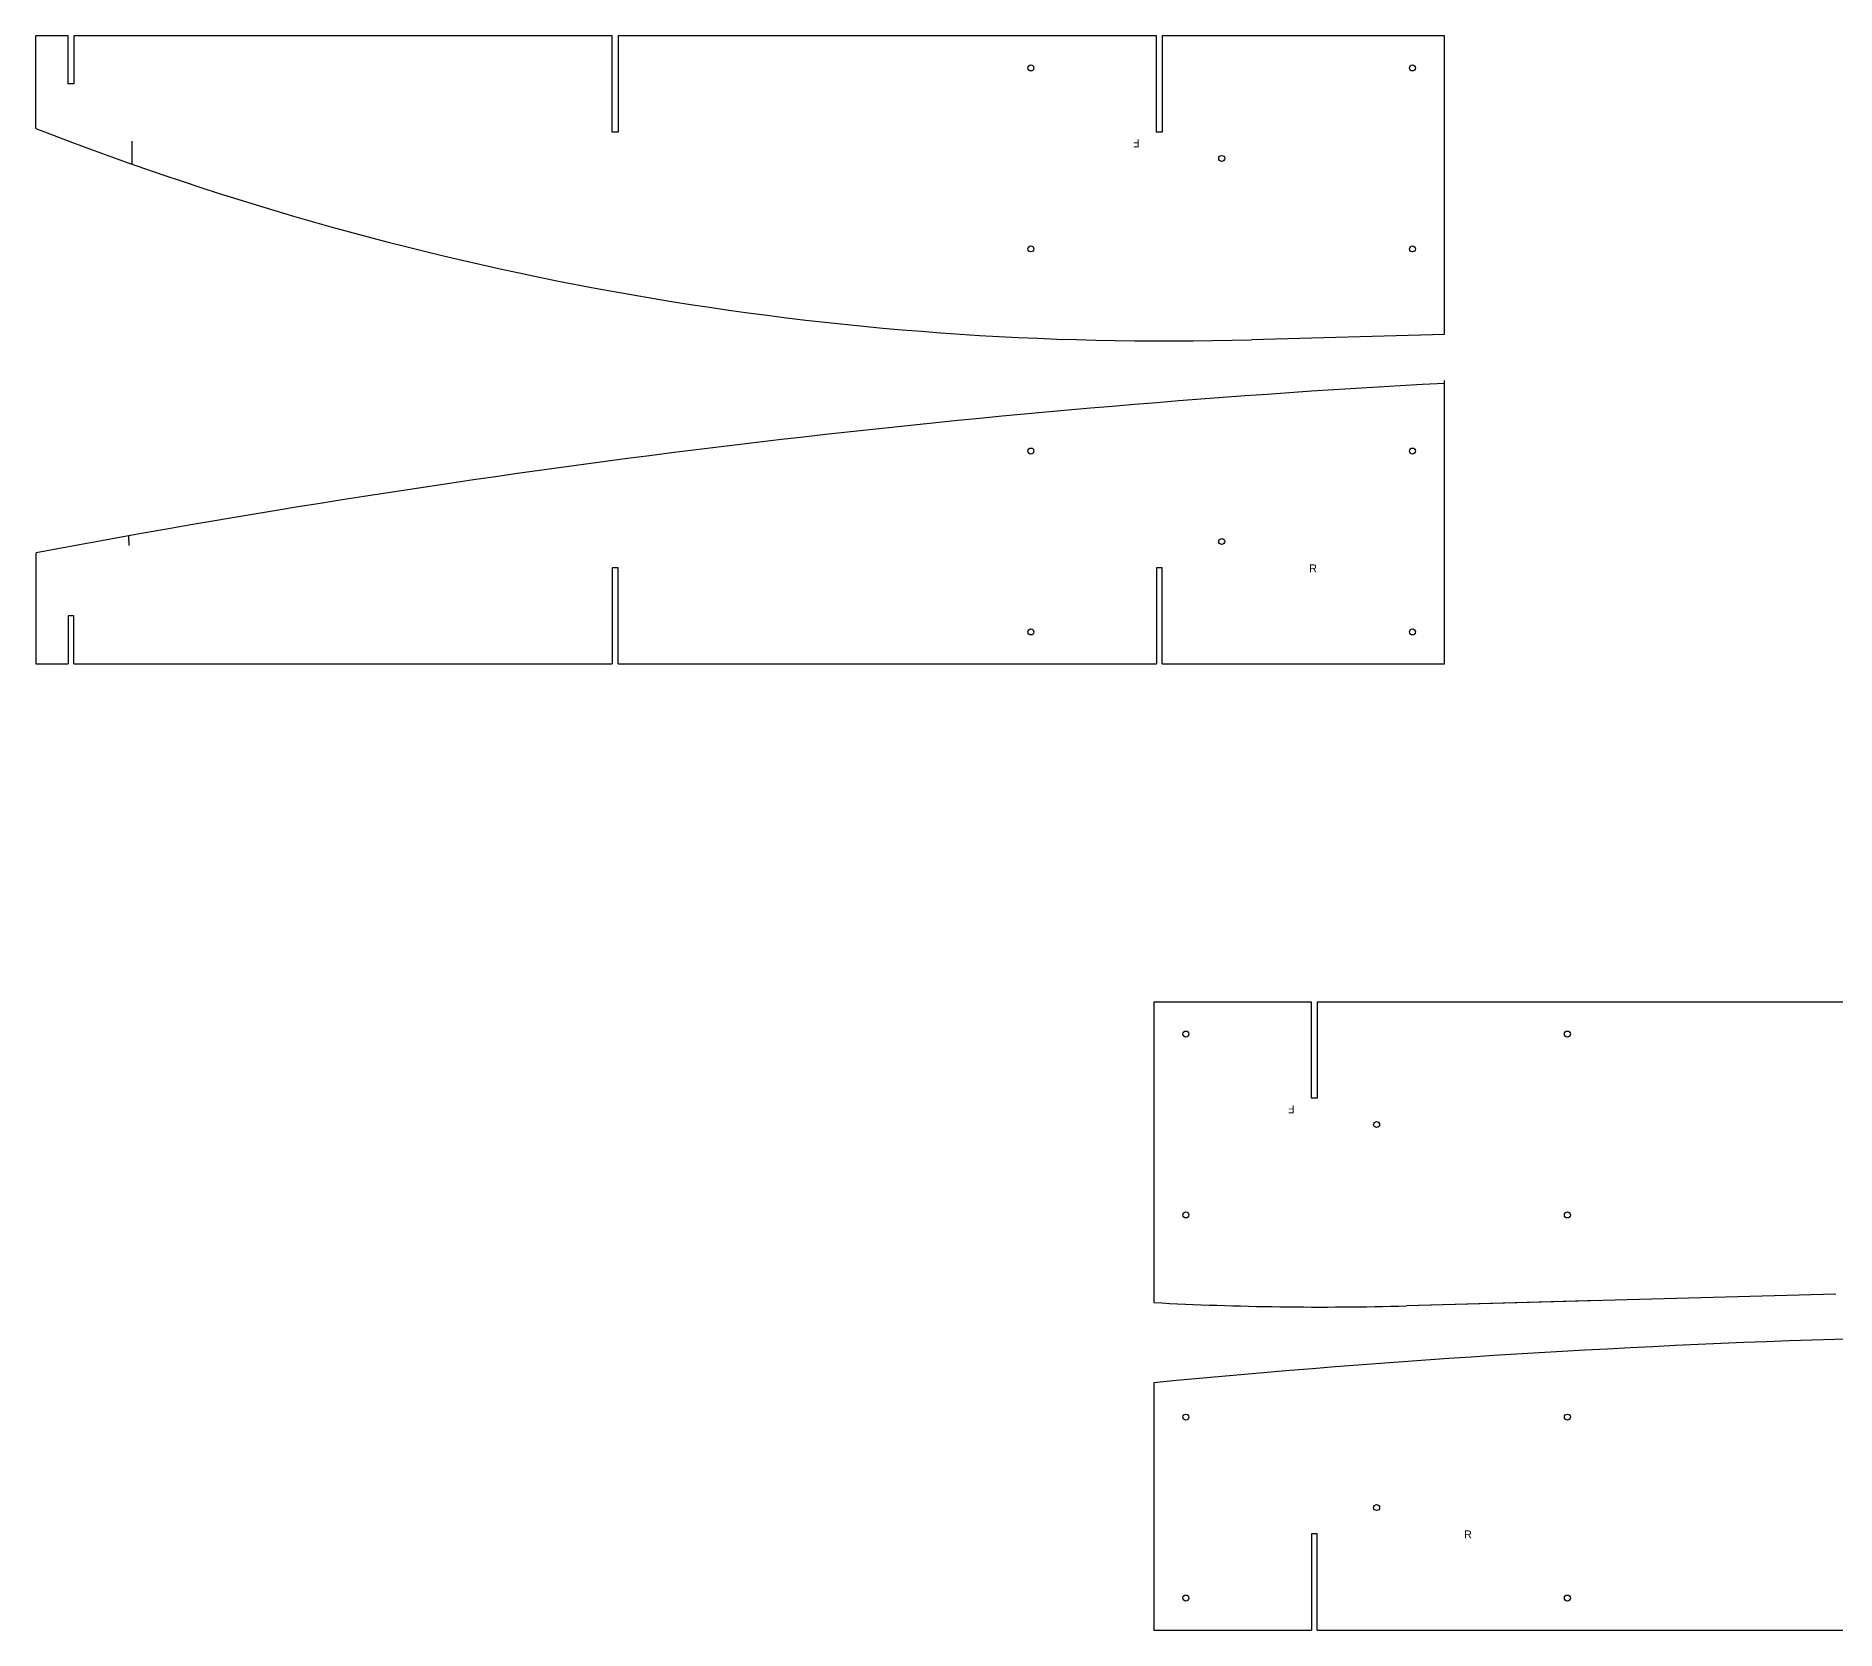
# Model space of a CAD drawing. Header units: inches. Extents: x -269 to 1350, y -37 to 699.
# Drawn here: x 635.5 to 747.9, y 133.1 to 232.7 of the extents above; entities that cross this region are included whole.
import ezdxf

# ---------------------------------------------------------------- set-up
doc = ezdxf.new("R2010")
doc.units = ezdxf.units.IN
doc.header["$MEASUREMENT"] = 0

msp = doc.modelspace()

# ---------------------------------------------------------------- linework, layer by layer
at = {"color": 7, "linetype": 'Continuous', "lineweight": 25}
for p, q in [((635.462662, 226.893335), (635.462662, 232.671576)), ((641.462662, 224.666628), (641.462662, 226.089372)), ((723.462662, 214.019551), (711.402375, 213.687948)), ((723.462662, 214.019551), (711.402375, 213.687948)), ((641.244966, 201.430429), (641.261257, 200.837913)), ((747.92316, 154.051219), (721.08291, 153.313233)), ((733.143198, 153.644836), (721.08291, 153.313233))]:
    msp.add_line(p, q, dxfattribs=at)
for points in [[(637.462662, 232.671576), (635.462662, 232.671576)], [(637.832662, 232.671576), (637.832662, 229.671576), (637.462662, 229.671576), (637.462662, 232.671576)], [(671.462662, 232.671576), (637.832662, 232.671576)], [(671.832662, 232.671576), (671.832662, 226.671576), (671.462662, 226.671576), (671.462662, 232.671576)], [(705.462662, 232.671576), (671.832662, 232.671576)], [(705.462662, 232.671576), (695.621837, 232.671576)], [(705.832662, 232.671576), (705.832662, 226.671576), (705.462662, 226.671576), (705.462662, 232.671576)], [(723.462662, 214.019551), (723.462662, 232.671576), (705.832662, 232.671576)], [(723.462662, 232.671576), (705.832662, 232.671576)], [(705.832662, 193.430429), (723.462662, 193.430429), (723.462662, 211.142449)], [(723.462662, 210.963974), (723.462662, 211.142449)], [(635.462662, 200.368712), (635.462662, 193.430429), (637.462662, 193.430429)], [(671.832662, 193.430429), (671.832662, 199.430429), (671.462662, 199.430429), (671.462662, 193.430429)], [(705.832662, 193.430429), (705.832662, 199.430429), (705.462662, 199.430429), (705.462662, 193.430429)], [(637.832662, 193.430429), (637.832662, 196.430429), (637.462662, 196.430429), (637.462662, 193.430429)], [(637.832662, 193.430429), (671.462662, 193.430429)], [(671.832662, 193.430429), (705.462662, 193.430429)], [(695.621837, 193.430429), (705.462662, 193.430429)], [(705.832662, 193.430429), (723.462662, 193.430429)], [(715.143198, 172.296861), (705.302373, 172.296861)], [(715.143198, 172.296861), (705.302373, 172.296861), (705.302373, 153.520469)], [(715.513198, 172.296861), (715.513198, 166.296861), (715.143198, 166.296861), (715.143198, 172.296861)], [(733.143198, 172.296861), (715.513198, 172.296861)], [(749.117373, 172.296861), (715.513198, 172.296861)], [(705.302373, 148.511435), (705.302373, 133.055714), (715.143198, 133.055714)], [(715.513198, 133.055714), (715.513198, 139.055714), (715.143198, 139.055714), (715.143198, 133.055714)], [(705.302373, 133.055714), (715.143198, 133.055714)], [(715.513198, 133.055714), (733.143198, 133.055714)], [(715.513198, 133.055714), (749.117373, 133.055714)]]:
    msp.add_lwpolyline(points)
for centre in [(697.621837, 230.671576), (697.621837, 230.671576), (721.462662, 230.671576), (721.462662, 230.671576), (709.54225, 225.019339), (709.54225, 225.019339), (697.621837, 219.367103), (697.621837, 219.367103), (721.462662, 219.367103), (721.462662, 219.367103), (697.621837, 206.734901), (697.621837, 206.734901), (721.462662, 206.734901), (721.462662, 206.734901), (709.54225, 201.082665), (709.54225, 201.082665), (697.621837, 195.430429), (697.621837, 195.430429), (721.462662, 195.430429), (721.462662, 195.430429), (707.302373, 170.296861), (707.302373, 170.296861), (731.143198, 170.296861), (731.143198, 170.296861), (719.222785, 164.644624), (719.222785, 164.644624), (707.302373, 158.992388), (707.302373, 158.992388), (731.143198, 158.992388), (731.143198, 158.992388), (707.302373, 146.360186), (707.302373, 146.360186), (731.143198, 146.360186), (731.143198, 146.360186), (719.222785, 140.70795), (719.222785, 140.70795), (707.302373, 135.055714), (707.302373, 135.055714), (731.143198, 135.055714), (731.143198, 135.055714)]:
    msp.add_circle(centre, 0.1875)
for centre, radius, start, end in [((706.061604, 407.929466), 194.314928, 248.69563081, 271.57498005), ((759.427628, -458.490653), 670.42, 93.07513256, 100.655676815), ((715.74214, 347.554751), 194.314928, 266.92024309, 271.57498005), ((769.108163, -518.865368), 670.42, 91.574980049, 95.461269184)]:
    msp.add_arc(centre, radius, start, end, dxfattribs=at)

# ---------------------------------------------------------------- texts
for p in [(704.419006, 226.222125), (704.419006, 226.222125), (714.099542, 165.84741), (714.099542, 165.84741)]:
    msp.add_text('F', height=0.5, rotation=180).set_placement(p)
for p in [(715.011056, 199.150677), (715.011056, 199.150677), (724.691592, 138.775962), (724.691592, 138.775962)]:
    msp.add_text('R', height=0.5).set_placement(p)

doc.saveas('drawing.dxf')
